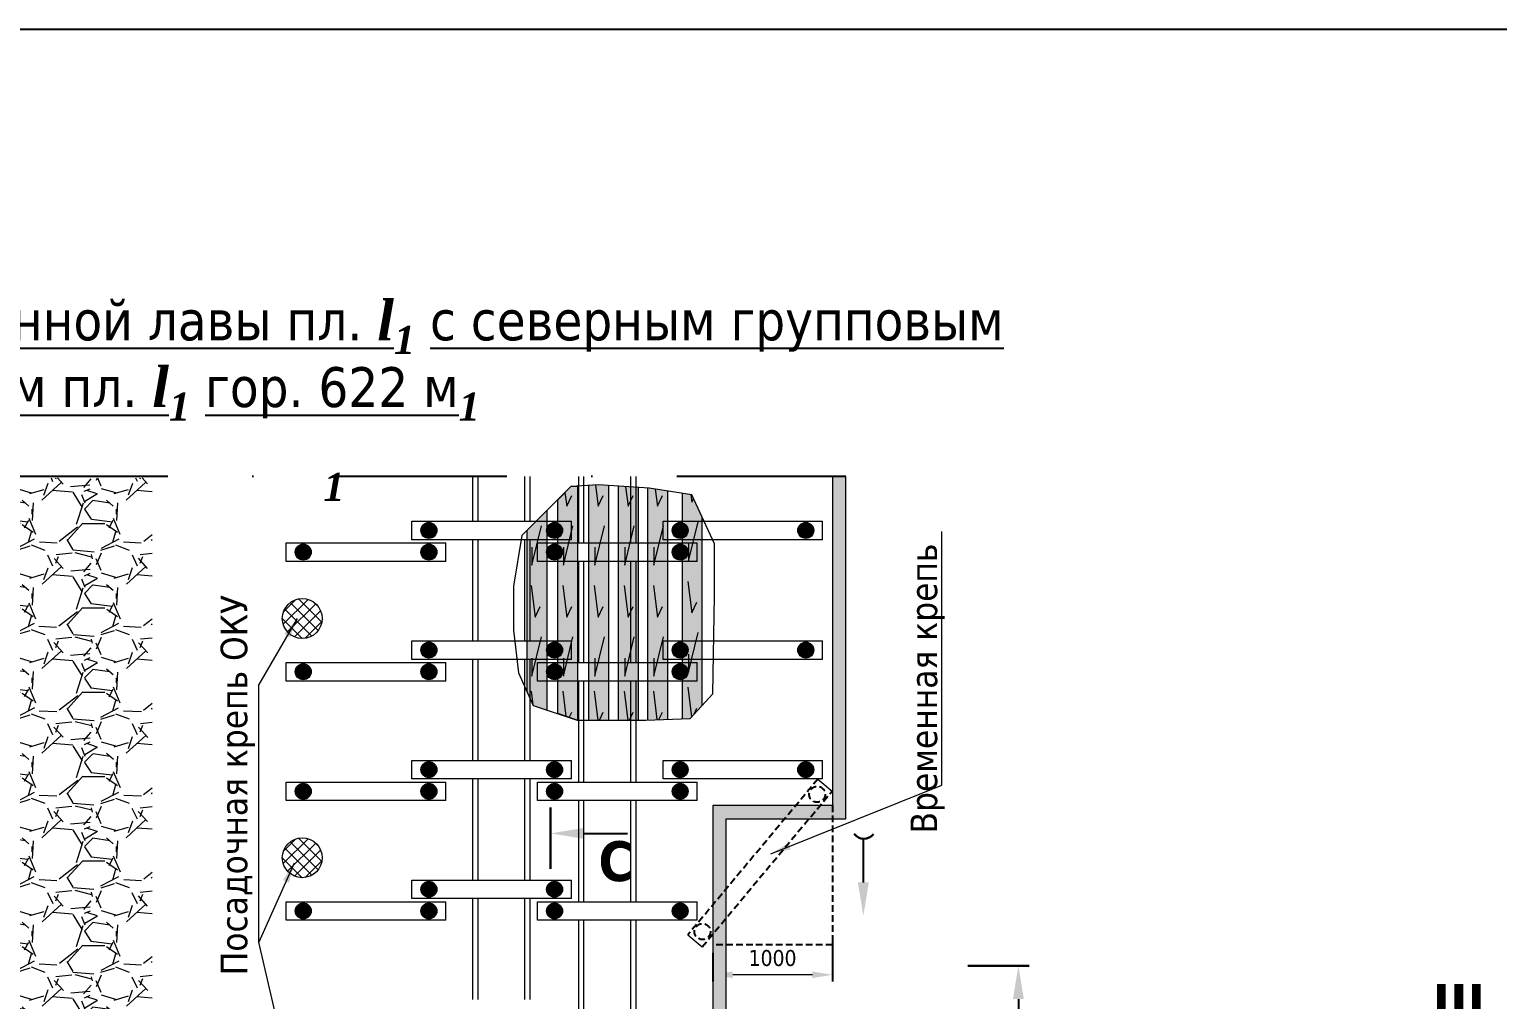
# Model space of a CAD drawing. Header units: millimetres. Extents: x 2161 to 3506, y -1213 to -250.
# Drawn here: x 2546.6 to 2657.1, y -337.8 to -264.8 of the extents above; entities that cross this region are included whole.
import ezdxf
from ezdxf import colors
from ezdxf.entities.mleader import LeaderData, LeaderLine
from ezdxf.math import Vec2, Vec3

# ---------------------------------------------------------------- set-up
doc = ezdxf.new("R2010")
doc.units = ezdxf.units.MM
doc.linetypes.add('DASHDOT', pattern=[25.4, 12.7, -6.35, 0, -6.35])
doc.linetypes.add('DASHED', pattern=[0.75, 0.5, -0.25])
doc.styles.get("Standard").update_dxf_attribs({"font": 'txt.shx'})
doc.styles.add('стиль', font='TAHOMA.TTF')
doc.dimstyles.new('Копия DIN', dxfattribs={"dimtxt": 2, "dimasz": 2.5, "dimexe": 0.5, "dimexo": 0.625, "dimtad": 0, "dimdec": 0, "dimlfac": 100, "dimzin": 4, "dimdsep": 46, "dimtxsty": 'стиль', "dimcen": 2.5, "dimclre": 256, "dimclrt": 256, "dimadec": 0, "dimazin": 2, "dimtfac": 1, "dimtdec": 0, "dimtmove": 0, "dimatfit": 3, "dimfxl": 0, "dimtvp": 1, "dimtolj": 1, "dimtzin": 0, "dimlwd": 0, "dimarcsym": 0})

# ---------------------------------------------------------------- blocks, each defined once
blk = doc.blocks.new('*D516')
at = {"lineweight": -2}
for p, q in [((2607.05, -333.49), (2607.05, -336.46)), ((2598.05, -334.32), (2598.05, -336.46))]:
    blk.add_line(p, q, dxfattribs=at)
at = {"color": 0, "lineweight": 0}
blk.add_line((2605.55, -335.96), (2599.55, -335.96), dxfattribs=at)
at = {"color": 0, "lineweight": -2}
for points in [[(2599.55, -335.71), (2599.55, -336.21), (2598.05, -335.96)], [(2605.55, -335.71), (2605.55, -336.21), (2607.05, -335.96)]]:
    blk.add_solid(points, dxfattribs=at)
at = {"layer": 'Defpoints', "color": 0, "lineweight": -2}
for p in [(2607.05, -332.87), (2598.05, -333.7), (2598.05, -335.96)]:
    blk.add_point(p, dxfattribs=at)
at = {"lineweight": 0, "insert": (2602.55, -334.71), "char_height": 1.2, "attachment_point": 5, "style": 'стиль'}
blk.add_mtext('\\A1;1000', dxfattribs=at)

msp = doc.modelspace()

# ---------------------------------------------------------------- hatches: boundary and pattern name
at = {"lineweight": 0}
h = msp.add_hatch(dxfattribs=at)
h.set_pattern_fill('GRAVEL', scale=0.25, style=0)
h.set_pattern_definition([(228.0128, (5.03444, 6.25096), (-50.800043165, -57.15007022), [0.854302, -84.57625]), (184.9697, (4.46294, 5.61596), (76.200123265, 6.349955188), [1.466012, -145.135]), (132.5104, (3.00244, 5.48896), (63.499953796, -69.85006823), [1.033705, -102.33675]), (267.2737, (0.52594, 3.90146), (6.349972427, 126.999959133), [1.335012, -132.166]), (292.8337, (0.46244, 2.56796), (-31.75009014, 76.200043325), [1.309085, -129.5995]), (357.2737, (0.97044, 1.36146), (-126.999959133, 6.349972427), [1.335012, -132.166]), (37.6942, (2.30394, 1.29796), (-82.550052153, -63.499943392), [1.765485, -174.78275]), (72.2553, (3.70094, 2.37746), (44.450088914, 139.700040515), [1.6668, -165.01325]), (121.4296, (4.20894, 3.96496), (-50.800013088, 82.5499029), [1.339533, -132.61375]), (175.2364, (3.51044, 5.10796), (69.84994513, -6.34994041), [1.529282, -74.93475]), (222.3974, (1.98644, 5.23496), (-76.200002293, -69.849909127), [1.977695, -195.792]), (138.8141, (6.81244, 3.83796), (-44.44997169, 38.09994139), [0.675013, -66.8265]), (171.4692, (6.30444, 4.28246), (82.54987399, -12.700032), [1.284205, -127.1365]), (225, (5.0344, 4.473), (-1e-15, -6.349996), [0.898023, -8.082225]), (203.1986, (4.5899, 5.235), (31.75010706, 12.70005569), [0.483602, -47.8765]), (291.8014, (4.1454, 5.0445), (-6.35000445, 19.05001227), [0.683915, -33.512]), (30.9638, (4.3994, 4.4095), (19.0499799, 12.7000099), [1.1108, -35.91575]), (161.5651, (5.352, 4.981), (12.7000058, -6.3499906), [0.803218, -19.27725]), (16.3895, (0.46244, 5.04446), (63.500035035, 19.049960375), [1.12522, -111.397]), (70.3462, (1.54194, 5.36196), (-25.39992922, -69.84990122), [0.943998, -93.4555]), (293.1986, (5.3519, 6.251), (-12.70005569, 31.75010706), [0.9672, -47.393]), (343.6105, (5.73294, 5.36196), (-63.500035035, 19.049960375), [1.12522, -111.397]), (339.444, (0.46244, 1.10746), (-31.7500394, 12.6999846), [1.085087, -53.16925]), (294.7751, (1.47844, 0.72646), (-31.74992601, 69.849967565), [0.90918, -90.009]), (66.8014, (5.4154, -0.099), (12.70005569, 31.75010706), [0.9672, -47.393]), (17.354, (5.79644, 0.78996), (-82.550004455, -25.39996169), [1.064458, -105.381]), (69.444, (2.30394, -0.09904), (-12.6999846, -31.7500394), [0.542545, -53.712]), (101.3099, (5.0344, -0.099), (-6.34996866, 25.39991865), [0.323788, -32.055]), (165.9638, (4.971, 0.2185), (19.0500134, -6.349989), [1.309085, -24.872625]), (186.009, (3.70094, 0.53596), (63.49990636, 6.34998517), [1.213167, -120.1035]), (303.6901, (4.3994, 3.838), (-6.3500022, 12.6999877), [0.91581, -21.97945]), (353.1572, (4.90744, 3.07596), (107.950044642, -12.70005688), [1.598893, -158.29]), (60.9454, (6.49494, 2.88546), (-25.39994091, -44.44989403), [0.65377, -64.7235]), (90, (6.8124, 3.457), (-6.35, 6.35), [0.381, -5.969]), (120.2564, (3.57394, 0.72646), (25.39994617, -44.44997758), [0.882167, -87.33475]), (48.0128, (3.12944, 1.48846), (50.800043165, 57.15007022), [1.708608, -83.722]), (0, (4.2724, 2.7585), (6.35, 6.35), [1.651, -4.699]), (325.3048, (5.92344, 2.75846), (-63.49988998, 44.450004226), [1.004025, -99.39825]), (254.0546, (6.7489, 2.187), (-6.3500162, -25.4000605), [0.924573, -45.30425]), (207.646, (6.49494, 1.29796), (-120.649957623, -63.500039937), [1.505362, -149.03125]), (175.4261, (5.16144, 0.59946), (-82.550019012, 6.349969278), [1.592572, -157.6645]), (175.4261, (5.16144, 0.59946), (-82.550019012, 6.349969278), [1.592572, -157.6645])])
h.paths.add_polyline_path([(2518.748, -298.583), (2555.894, -298.583), (2555.894, -352.661), (2518.748, -352.661)])
at = {"lineweight": 15}
for color, points in [(7, [(2586.387, -300.22), (2587.374, -299.234), (2587.887, -299.204), (2587.887, -316.798), (2587.865, -316.798), (2586.387, -316.306)]), (7, [(2590.206, -299.16), (2589.463, -299.112), (2588.706, -299.156), (2588.706, -316.798), (2590.206, -316.798)]), (7, [(2592.443, -299.304), (2590.943, -299.207), (2590.943, -316.798), (2592.443, -316.798)]), (8, [(2656.218, -387.852), (2654.851, -387.852), (2654.851, -383.96), (2617.054, -383.96), (2617.054, -363.405), (2599.054, -363.405), (2599.054, -324.233), (2608.054, -324.233), (2608.054, -298.484), (2607.054, -298.484), (2607.054, -323.233), (2598.054, -323.233), (2598.054, -364.405), (2616.054, -364.405), (2616.054, -384.96), (2653.851, -384.96), (2653.851, -388.852), (2656.218, -388.852)]), (7, [(2593.272, -299.357), (2593.145, -299.349), (2593.145, -316.793), (2594.645, -316.738), (2594.645, -299.568)]), (7, [(2595.741, -316.697), (2596.344, -316.675), (2597.241, -315.715), (2597.241, -301.506), (2596.467, -299.849), (2595.741, -299.737)]), (7, [(2585.569, -301.038), (2584.069, -302.537), (2584.069, -314.631), (2584.547, -315.692), (2585.569, -316.033)])]:
    msp.add_hatch(color=color, dxfattribs=at).paths.add_polyline_path(points)
h = msp.add_hatch(color=9, dxfattribs=at)
edge = h.paths.add_edge_path()
edge.add_arc((2576.7, -302.531), 0.6, 0, 360)
h = msp.add_hatch(color=9, dxfattribs=at)
edge = h.paths.add_edge_path()
edge.add_arc((2576.7, -302.531), 0.6, 0, 360)
h = msp.add_hatch(color=9, dxfattribs=at)
edge = h.paths.add_edge_path()
edge.add_arc((2586.15, -302.531), 0.6, 0, 360)
h = msp.add_hatch(color=9, dxfattribs=at)
edge = h.paths.add_edge_path()
edge.add_arc((2595.6, -302.531), 0.6, 0, 360)
h = msp.add_hatch(color=9, dxfattribs=at)
edge = h.paths.add_edge_path()
edge.add_arc((2595.6, -302.531), 0.6, 0, 360)
h = msp.add_hatch(color=9, dxfattribs=at)
edge = h.paths.add_edge_path()
edge.add_arc((2605.05, -302.531), 0.6, 0, 360)
h = msp.add_hatch(color=9, dxfattribs=at)
edge = h.paths.add_edge_path()
edge.add_arc((2567.25, -304.161), 0.6, 0, 360)
h = msp.add_hatch(color=9, dxfattribs=at)
edge = h.paths.add_edge_path()
edge.add_arc((2576.7, -304.161), 0.6, 0, 360)
h = msp.add_hatch(color=9, dxfattribs=at)
edge = h.paths.add_edge_path()
edge.add_arc((2586.15, -304.161), 0.6, 0, 360)
h = msp.add_hatch(color=9, dxfattribs=at)
edge = h.paths.add_edge_path()
edge.add_arc((2595.6, -304.161), 0.6, 0, 360)
at = {"lineweight": 0}
h = msp.add_hatch(dxfattribs=at)
h.set_pattern_fill('NET', scale=0.2, angle=45, style=0)
h.set_pattern_definition([(45, (-912.57875, 602.5331), (-0.44901281, 0.44901281), []), (135, (-912.57875, 602.5331), (-0.44901281, -0.44901281), [])])
edge = h.paths.add_edge_path()
edge.add_arc((2567.176, -309.158), 1.5, 0, 360)
at = {"lineweight": 15}
h = msp.add_hatch(color=9, dxfattribs=at)
edge = h.paths.add_edge_path()
edge.add_arc((2576.7, -311.531), 0.6, 0, 360)
h = msp.add_hatch(color=9, dxfattribs=at)
edge = h.paths.add_edge_path()
edge.add_arc((2576.7, -311.531), 0.6, 0, 360)
h = msp.add_hatch(color=9, dxfattribs=at)
edge = h.paths.add_edge_path()
edge.add_arc((2586.15, -311.531), 0.6, 0, 360)
h = msp.add_hatch(color=9, dxfattribs=at)
edge = h.paths.add_edge_path()
edge.add_arc((2595.6, -311.531), 0.6, 0, 360)
h = msp.add_hatch(color=9, dxfattribs=at)
edge = h.paths.add_edge_path()
edge.add_arc((2595.6, -311.531), 0.6, 0, 360)
h = msp.add_hatch(color=9, dxfattribs=at)
edge = h.paths.add_edge_path()
edge.add_arc((2605.05, -311.531), 0.6, 0, 360)
h = msp.add_hatch(color=9, dxfattribs=at)
edge = h.paths.add_edge_path()
edge.add_arc((2567.25, -313.161), 0.6, 0, 360)
h = msp.add_hatch(color=9, dxfattribs=at)
edge = h.paths.add_edge_path()
edge.add_arc((2576.7, -313.161), 0.6, 0, 360)
h = msp.add_hatch(color=9, dxfattribs=at)
edge = h.paths.add_edge_path()
edge.add_arc((2586.15, -313.161), 0.6, 0, 360)
h = msp.add_hatch(color=9, dxfattribs=at)
edge = h.paths.add_edge_path()
edge.add_arc((2595.6, -313.161), 0.6, 0, 360)
h = msp.add_hatch(color=9, dxfattribs=at)
edge = h.paths.add_edge_path()
edge.add_arc((2576.7, -320.531), 0.6, 0, 360)
h = msp.add_hatch(color=9, dxfattribs=at)
edge = h.paths.add_edge_path()
edge.add_arc((2576.7, -320.531), 0.6, 0, 360)
h = msp.add_hatch(color=9, dxfattribs=at)
edge = h.paths.add_edge_path()
edge.add_arc((2586.15, -320.531), 0.6, 0, 360)
h = msp.add_hatch(color=9, dxfattribs=at)
edge = h.paths.add_edge_path()
edge.add_arc((2595.6, -320.531), 0.6, 0, 360)
h = msp.add_hatch(color=9, dxfattribs=at)
edge = h.paths.add_edge_path()
edge.add_arc((2595.6, -320.531), 0.6, 0, 360)
h = msp.add_hatch(color=9, dxfattribs=at)
edge = h.paths.add_edge_path()
edge.add_arc((2605.05, -320.531), 0.6, 0, 360)
h = msp.add_hatch(color=9, dxfattribs=at)
edge = h.paths.add_edge_path()
edge.add_arc((2567.25, -322.161), 0.6, 0, 360)
h = msp.add_hatch(color=9, dxfattribs=at)
edge = h.paths.add_edge_path()
edge.add_arc((2576.7, -322.161), 0.6, 0, 360)
h = msp.add_hatch(color=9, dxfattribs=at)
edge = h.paths.add_edge_path()
edge.add_arc((2586.15, -322.161), 0.6, 0, 360)
h = msp.add_hatch(color=9, dxfattribs=at)
edge = h.paths.add_edge_path()
edge.add_arc((2595.6, -322.161), 0.6, 0, 360)
at = {"lineweight": 0}
h = msp.add_hatch(dxfattribs=at)
h.set_pattern_fill('NET', scale=0.2, angle=45, style=0)
h.set_pattern_definition([(45, (-912.57875, 584.5331), (-0.44901281, 0.44901281), []), (135, (-912.57875, 584.5331), (-0.44901281, -0.44901281), [])])
edge = h.paths.add_edge_path()
edge.add_arc((2567.176, -327.158), 1.5, 0, 360)
at = {"lineweight": 15}
h = msp.add_hatch(color=9, dxfattribs=at)
edge = h.paths.add_edge_path()
edge.add_arc((2576.7, -329.531), 0.6, 0, 360)
h = msp.add_hatch(color=9, dxfattribs=at)
edge = h.paths.add_edge_path()
edge.add_arc((2576.7, -329.531), 0.6, 0, 360)
h = msp.add_hatch(color=9, dxfattribs=at)
edge = h.paths.add_edge_path()
edge.add_arc((2586.15, -329.531), 0.6, 0, 360)
h = msp.add_hatch(color=9, dxfattribs=at)
edge = h.paths.add_edge_path()
edge.add_arc((2567.25, -331.161), 0.6, 0, 360)
h = msp.add_hatch(color=9, dxfattribs=at)
edge = h.paths.add_edge_path()
edge.add_arc((2576.7, -331.161), 0.6, 0, 360)
h = msp.add_hatch(color=9, dxfattribs=at)
edge = h.paths.add_edge_path()
edge.add_arc((2586.15, -331.161), 0.6, 0, 360)
h = msp.add_hatch(color=9, dxfattribs=at)
edge = h.paths.add_edge_path()
edge.add_arc((2595.6, -331.161), 0.6, 0, 360)

# ---------------------------------------------------------------- linework, layer by layer
at = {"color": 7, "linetype": 'DASHDOT'}
msp.add_line((2608.054, -298.484), (2518.286, -298.484), dxfattribs=at)
at = {"color": 7, "lineweight": 15}
for p, q in [((2580.007, -301.831), (2580.007, -298.484)), ((2580.407, -301.831), (2580.407, -298.484)), ((2583.927, -301.831), (2583.927, -298.484)), ((2584.327, -301.831), (2584.327, -298.484)), ((2587.967, -303.461), (2587.967, -298.484)), ((2588.367, -303.461), (2588.367, -298.484)), ((2588.706, -299.156), (2588.706, -316.798)), ((2590.206, -299.16), (2590.206, -316.798)), ((2590.943, -299.207), (2590.943, -316.798)), ((2591.887, -303.461), (2591.887, -298.484)), ((2592.287, -303.461), (2592.287, -298.484)), ((2592.443, -299.304), (2592.443, -316.798)), ((2593.145, -299.349), (2593.145, -316.793)), ((2594.645, -299.568), (2594.645, -316.738)), ((2595.741, -299.737), (2595.741, -316.697)), ((2585.569, -301.038), (2585.569, -316.033)), ((2575.418, -301.831), (2587.418, -301.831)), ((2575.418, -303.231), (2575.418, -301.831)), ((2584.069, -302.537), (2584.069, -314.631)), ((2587.418, -303.231), (2587.418, -301.831)), ((2594.318, -301.831), (2606.318, -301.831)), ((2594.318, -303.231), (2594.318, -301.831)), ((2597.241, -301.506), (2597.241, -315.715)), ((2606.318, -303.231), (2606.318, -301.831)), ((2565.968, -303.461), (2577.968, -303.461)), ((2565.968, -304.861), (2565.968, -303.461)), ((2587.418, -303.231), (2575.418, -303.231)), ((2577.968, -304.861), (2577.968, -303.461)), ((2580.007, -310.831), (2580.007, -303.231)), ((2580.407, -310.831), (2580.407, -303.231)), ((2583.927, -310.831), (2583.927, -303.231)), ((2584.327, -310.831), (2584.327, -303.231)), ((2584.868, -303.461), (2596.868, -303.461)), ((2584.868, -304.861), (2584.868, -303.461)), ((2606.318, -303.231), (2594.318, -303.231)), ((2596.868, -304.861), (2596.868, -303.461)), ((2577.968, -304.861), (2565.968, -304.861)), ((2596.868, -304.861), (2584.868, -304.861)), ((2587.967, -312.461), (2587.967, -304.861)), ((2588.367, -312.461), (2588.367, -304.861)), ((2591.887, -312.461), (2591.887, -304.861)), ((2592.287, -312.461), (2592.287, -304.861)), ((2575.418, -310.831), (2587.418, -310.831)), ((2575.418, -312.231), (2575.418, -310.831)), ((2587.418, -312.231), (2587.418, -310.831)), ((2594.318, -310.831), (2606.318, -310.831)), ((2594.318, -312.231), (2594.318, -310.831)), ((2606.318, -312.231), (2606.318, -310.831)), ((2565.968, -312.461), (2577.968, -312.461)), ((2565.968, -313.861), (2565.968, -312.461)), ((2587.418, -312.231), (2575.418, -312.231)), ((2577.968, -313.861), (2577.968, -312.461)), ((2580.007, -319.831), (2580.007, -312.231)), ((2580.407, -319.831), (2580.407, -312.231)), ((2583.927, -319.831), (2583.927, -312.231)), ((2584.327, -319.831), (2584.327, -312.231)), ((2584.868, -312.461), (2596.868, -312.461)), ((2584.868, -313.861), (2584.868, -312.461)), ((2606.318, -312.231), (2594.318, -312.231)), ((2596.868, -313.861), (2596.868, -312.461)), ((2577.968, -313.861), (2565.968, -313.861)), ((2596.868, -313.861), (2584.868, -313.861)), ((2587.967, -321.461), (2587.967, -313.861)), ((2588.367, -321.461), (2588.367, -313.861)), ((2591.887, -321.461), (2591.887, -313.861)), ((2592.287, -321.461), (2592.287, -313.861)), ((2575.418, -319.831), (2587.418, -319.831)), ((2575.418, -321.231), (2575.418, -319.831)), ((2587.418, -321.231), (2587.418, -319.831)), ((2594.318, -319.831), (2606.318, -319.831)), ((2594.318, -321.231), (2594.318, -319.831)), ((2606.318, -321.231), (2606.318, -319.831)), ((2587.418, -321.231), (2575.418, -321.231)), ((2580.007, -328.831), (2580.007, -321.231)), ((2580.407, -328.831), (2580.407, -321.231)), ((2583.927, -328.831), (2583.927, -321.231)), ((2584.327, -328.831), (2584.327, -321.231)), ((2606.318, -321.231), (2594.318, -321.231)), ((2605.957, -321.24), (2607.032, -322.137)), ((2565.968, -321.461), (2577.968, -321.461)), ((2565.968, -322.861), (2565.968, -321.461)), ((2577.968, -322.861), (2577.968, -321.461)), ((2584.868, -321.461), (2596.868, -321.461)), ((2584.868, -322.861), (2584.868, -321.461)), ((2596.868, -322.861), (2596.868, -321.461)), ((2577.968, -322.861), (2565.968, -322.861)), ((2596.868, -322.861), (2584.868, -322.861)), ((2587.967, -330.461), (2587.967, -322.861)), ((2588.367, -330.461), (2588.367, -322.861)), ((2591.887, -330.461), (2591.887, -322.861)), ((2592.287, -330.461), (2592.287, -322.861)), ((2575.418, -328.831), (2587.418, -328.831)), ((2575.418, -330.231), (2575.418, -328.831)), ((2587.418, -330.231), (2587.418, -328.831)), ((2565.968, -330.461), (2577.968, -330.461)), ((2565.968, -331.861), (2565.968, -330.461)), ((2587.418, -330.231), (2575.418, -330.231)), ((2577.968, -331.861), (2577.968, -330.461)), ((2580.007, -337.831), (2580.007, -330.231)), ((2580.407, -337.831), (2580.407, -330.231)), ((2583.927, -337.831), (2583.927, -330.231)), ((2584.327, -337.831), (2584.327, -330.231)), ((2584.868, -330.461), (2596.868, -330.461)), ((2584.868, -331.861), (2584.868, -330.461)), ((2596.868, -331.861), (2596.868, -330.461)), ((2577.968, -331.861), (2565.968, -331.861)), ((2596.868, -331.861), (2584.868, -331.861)), ((2587.967, -339.461), (2587.967, -331.861)), ((2588.367, -339.461), (2588.367, -331.861)), ((2591.887, -339.461), (2591.887, -331.861)), ((2592.287, -339.461), (2592.287, -331.861)), ((2596.181, -332.96), (2597.256, -333.857))]:
    msp.add_line(p, q, dxfattribs=at)
at = {"linetype": 'DASHED', "lineweight": -2}
for p, q in [((2605.957, -321.24), (2596.181, -332.96)), ((2597.256, -333.857), (2607.032, -322.137))]:
    msp.add_line(p, q, dxfattribs=at)
at = {"color": 0, "linetype": 'Continuous', "lineweight": 30}
for p, q in [((2585.858, -323.374), (2585.858, -327.986)), ((2617.245, -335.289), (2621.857, -335.289))]:
    msp.add_line(p, q, dxfattribs=at)
at = {"linetype": 'ByBlock', "lineweight": -2}
msp.add_lwpolyline([(2175.102, -684.836), (2769.102, -684.836), (2769.102, -264.836), (2175.102, -264.836)], close=True, dxfattribs=at)
at = {"color": 7, "lineweight": 0}
for points in [[(2587.374, -299.234), (2583.687, -302.919), (2583.073, -306.727), (2583.073, -310.043), (2583.441, -313.236), (2584.547, -315.692), (2587.865, -316.798), (2593.026, -316.798), (2596.344, -316.675), (2598.065, -314.833), (2598.188, -307.463), (2598.188, -303.533), (2596.467, -299.849), (2593.272, -299.357), (2589.463, -299.112), (2587.374, -299.234)], [(2566.027, -342.594), (2563.911, -333.497), (2563.911, -314.12), (2563.911, -314.12)]]:
    msp.add_lwpolyline(points, dxfattribs=at)
at = {"color": 7, "lineweight": 15}
for points in [[(2586.387, -300.22), (2587.374, -299.234), (2587.887, -299.204), (2587.887, -316.798), (2587.865, -316.798), (2586.387, -316.306), (2586.387, -300.22)], [(2589.242, -299.125), (2589.44, -300.71), (2589.821, -299.906)], [(2591.501, -299.243), (2591.684, -300.71), (2592.065, -299.906)], [(2656.218, -387.852), (2654.851, -387.852), (2654.851, -383.96), (2617.054, -383.96), (2617.054, -363.405), (2599.054, -363.405), (2599.054, -324.233), (2608.054, -324.233), (2608.054, -298.484), (2607.054, -298.484), (2607.054, -323.233), (2598.054, -323.233), (2598.054, -364.405), (2616.054, -364.405), (2616.054, -384.96), (2653.851, -384.96), (2653.851, -388.852), (2656.218, -388.852), (2656.218, -387.852)], [(2586.938, -299.67), (2587.069, -300.71), (2587.45, -299.906)], [(2593.725, -299.427), (2593.886, -300.71), (2594.267, -299.906)], [(2596.412, -299.84), (2596.482, -300.401), (2596.605, -300.143)], [(2584.443, -303.8), (2584.443, -305.154), (2585.163, -302.192)], [(2586.814, -303.8), (2586.814, -305.154), (2587.534, -302.192)], [(2589.186, -303.8), (2589.186, -305.154), (2589.906, -302.192)], [(2591.43, -303.8), (2591.43, -305.154), (2592.15, -302.192)], [(2593.632, -303.8), (2593.632, -305.154), (2594.352, -302.192)], [(2596.228, -303.491), (2596.228, -304.846), (2596.948, -301.883)], [(2584.401, -306.678), (2584.697, -309.048), (2585.078, -308.244)], [(2586.772, -306.678), (2587.069, -309.048), (2587.45, -308.244)], [(2589.144, -306.678), (2589.44, -309.048), (2589.821, -308.244)], [(2591.388, -306.678), (2591.684, -309.048), (2592.065, -308.244)], [(2593.589, -306.678), (2593.886, -309.048), (2594.267, -308.244)], [(2596.186, -306.369), (2596.482, -308.739), (2596.863, -307.935)], [(2596.228, -311.829), (2596.228, -313.183), (2596.948, -310.221)], [(2584.443, -312.138), (2584.443, -313.492), (2585.163, -310.53)], [(2586.814, -312.138), (2586.814, -313.492), (2587.534, -310.53)], [(2589.186, -312.138), (2589.186, -313.492), (2589.906, -310.53)], [(2591.43, -312.138), (2591.43, -313.492), (2592.15, -310.53)], [(2593.632, -312.138), (2593.632, -313.492), (2594.352, -310.53)], [(2584.401, -314.635), (2584.527, -315.648)], [(2586.772, -314.635), (2587.007, -316.512)], [(2589.144, -314.635), (2589.414, -316.798)], [(2591.388, -314.635), (2591.658, -316.798)], [(2593.589, -314.635), (2593.856, -316.767)], [(2596.186, -314.326), (2596.464, -316.547)], [(2587.262, -316.597), (2587.45, -316.201)], [(2589.538, -316.798), (2589.821, -316.201)], [(2591.783, -316.798), (2592.065, -316.201)], [(2594.001, -316.762), (2594.267, -316.201)], [(2596.645, -316.353), (2596.863, -315.892)]]:
    msp.add_lwpolyline(points, dxfattribs=at)
at = {"linetype": 'DASHED', "lineweight": -2}
msp.add_lwpolyline([(2607.054, -323.233), (2607.054, -333.697), (2598.054, -333.697)], dxfattribs=at)
at = {"color": 7, "lineweight": 15}
for centre, radius in [((2576.7, -302.531), 0.6), ((2576.7, -302.531), 0.6), ((2586.15, -302.531), 0.6), ((2595.6, -302.531), 0.6), ((2595.6, -302.531), 0.6), ((2605.05, -302.531), 0.6), ((2567.25, -304.161), 0.6), ((2576.7, -304.161), 0.6), ((2586.15, -304.161), 0.6), ((2595.6, -304.161), 0.6), ((2567.176, -309.158), 1.5), ((2576.7, -311.531), 0.6), ((2576.7, -311.531), 0.6), ((2586.15, -311.531), 0.6), ((2595.6, -311.531), 0.6), ((2595.6, -311.531), 0.6), ((2605.05, -311.531), 0.6), ((2567.25, -313.161), 0.6), ((2576.7, -313.161), 0.6), ((2586.15, -313.161), 0.6), ((2595.6, -313.161), 0.6), ((2576.7, -320.531), 0.6), ((2576.7, -320.531), 0.6), ((2586.15, -320.531), 0.6), ((2595.6, -320.531), 0.6), ((2595.6, -320.531), 0.6), ((2605.05, -320.531), 0.6), ((2567.25, -322.161), 0.6), ((2576.7, -322.161), 0.6), ((2586.15, -322.161), 0.6), ((2595.6, -322.161), 0.6), ((2567.176, -327.158), 1.5), ((2576.7, -329.531), 0.6), ((2576.7, -329.531), 0.6), ((2586.15, -329.531), 0.6), ((2567.25, -331.161), 0.6), ((2576.7, -331.161), 0.6), ((2586.15, -331.161), 0.6), ((2595.6, -331.161), 0.6)]:
    msp.add_circle(centre, radius, dxfattribs=at)
at = {"linetype": 'DASHED', "lineweight": -2}
for centre in [(2605.912, -322.385), (2597.278, -332.711)]:
    msp.add_circle(centre, 0.6, dxfattribs=at)
at = {"color": 7, "lineweight": 30}
msp.add_arc((2609.422, -324.837), 0.892, 215.55885, 322.97361, dxfattribs=at)

# ---------------------------------------------------------------- texts
at = {"color": 7, "char_height": 3, "style": 'стиль'}
for s, insert, width, attachment_point in [('\\A1;{\\W6.4568;\\L \\W1;Сопряжение коренной лавы пл. \\fTimes New Roman|b1|i1|c0|p18;l\\H0.7x;\\S^ 1;\\fTahoma|b0|i0|c204|p34;\\H1.4286x; с северным групповым конвейерным штреком пл. \\fTimes New Roman|b1|i1|c0|p18;l\\H0.7x;\\S^ 1;\\H1.4286x; \\fTahoma|b0|i0|c204|p34;\\H0.99998x;гор. 622 м\\fTimes New Roman|b1|i1|c0|p18;\\H0.69999x;\\S^ 1;\\fTahoma|b0|i0|c204|p34;\\H1.4286x;\\P\\fTimes New Roman|b1|i1|c0|p18;\\H1x;\\W9.4208;      \\H0.7x;\\W1;\\S^ 1;}', (2504.738, -285.228), 125.89643, 1), ('{\\fTahoma|b1|i0|c204|p34;\\W7.9319;    \\W1;С}', (2550.367, -325.912), 79.3281, 1), ('{\\fTahoma|b1|i0|c204|p34;III}', (2656.143, -336.666), 79.3281, 3)]:
    msp.add_mtext(s, dxfattribs=dict(at, insert=insert, width=width, attachment_point=attachment_point))
at = {"color": 7, "char_height": 2, "width": 79.3281, "attachment_point": 1, "rotation": 90, "style": 'стиль'}
for s, insert in [('{\\W8.3867;    }Временная крепь', (2612.929, -350.488)), ('{\\W9.7544;   }Посадочная крепь ОКУ', (2561.038, -357.944))]:
    msp.add_mtext(s, dxfattribs=dict(at, insert=insert))

# ---------------------------------------------------------------- dimensions: what is measured, and where the dimension line sits
at = {"color": 7, "lineweight": 0}
dim = msp.add_linear_dim(base=(2598.054, -335.96), p1=(2607.054, -332.867), p2=(2598.054, -333.697), text='1000', dimstyle='Копия DIN', override={"dimtxt": 1.2, "dimasz": 1.5}, dxfattribs=at)
dim.commit()
dim.dimension.update_dxf_attribs({"geometry": '*D516', "text_midpoint": (2602.554, -335.96), "dimtype": 160})

# ---------------------------------------------------------------- leaders
for points in [[(2602.428, -326.86), (2615.284, -321.691), (2615.284, -302.614)], [(2566.802, -309.157), (2563.911, -314.12)], [(2566.569, -327.566), (2563.911, -333.497)]]:
    msp.add_leader(points, dimstyle='Копия DIN', override={"dimtxt": 1.2, "dimasz": 1.5, "dimgap": 0.625, "dimtad": 0}, dxfattribs=at)
at = {"color": 7, "lineweight": 30}
ml = msp.add_multileader_mtext('Standard', dxfattribs=at)
ml.set_content('', color=7)
ml.set_leader_properties()
ml.build(insert=Vec2(0, 0))
ml.multileader.update_dxf_attribs({"dogleg_length": 0, "arrow_head_size": 2.5})
ctx = ml.context
ctx.base_point, ctx.arrow_head_size, ctx.landing_gap_size, ctx.plane_origin, ctx.plane_x_axis, ctx.plane_y_axis = Vec3(2591.647, -325.323), 2.5, 0, Vec3(2585.858, -325.323), Vec3(0, 1), Vec3(-1, 0)
notes = []
notes.append((ctx, [(1, (1, 1, 0), (2591.647, -325.323), (1, 0), 0, [(0, [(2585.858, -325.323)], 0, [])])]))
ctx.mtext.insert, ctx.mtext.text_direction, ctx.mtext.rotation, ctx.mtext.flow_direction = Vec3(2589.647, -325.323), Vec3(0, 1), 1.5707963, 5
ml = msp.add_multileader_mtext('Standard', dxfattribs=at)
ml.set_content('', color=7)
ml.set_leader_properties()
ml.build(insert=Vec2(0, 0))
ml.multileader.update_dxf_attribs({"dogleg_length": 0, "arrow_head_size": 2.5})
ctx = ml.context
ctx.base_point, ctx.arrow_head_size, ctx.landing_gap_size, ctx.plane_origin, ctx.plane_x_axis, ctx.plane_y_axis = Vec3(2609.38, -325.728), 2.5, 0, Vec3(2609.379, -331.517), Vec3(-1, 0), Vec3(0, -1)
notes.append((ctx, [(1, (1, 1, 0), (2609.38, -325.728), (1, 0), 0, [(0, [(2609.379, -331.517)], 0, [])])]))
ctx.mtext.insert, ctx.mtext.text_direction, ctx.mtext.rotation, ctx.mtext.flow_direction = Vec3(2609.38, -327.728), Vec3(-1, 0), 3.1415927, 5
ml = msp.add_multileader_mtext('Standard', dxfattribs=at)
ml.set_content('', color=7)
ml.set_leader_properties()
ml.build(insert=Vec2(0, 0))
ml.multileader.update_dxf_attribs({"dogleg_length": 0, "arrow_head_size": 2.5})
ctx = ml.context
ctx.base_point, ctx.arrow_head_size, ctx.landing_gap_size, ctx.plane_origin = Vec3(2621.04, -341.078), 2.5, 0, Vec3(2621.041, -335.289)
notes.append((ctx, [(1, (1, 1, 0), (2621.04, -341.078), (1, 0), 0, [(0, [(2621.041, -335.289)], 0, [])])]))
ctx.mtext.insert, ctx.mtext.flow_direction = Vec3(2621.04, -339.078), 5
for ctx, leaders in notes:
    for number, flags, end, landing, length, lines in leaders:
        leader = LeaderData()
        leader.index, (leader.has_last_leader_line, leader.has_dogleg_vector, leader.attachment_direction) = number, flags
        leader.last_leader_point, leader.dogleg_vector, leader.dogleg_length = Vec3(end), Vec3(landing), length
        for number, points, colour, breaks in lines:
            line = LeaderLine()
            line.index, line.vertices, line.color, line.breaks = number, Vec3.list(points), colors.encode_raw_color(colour), breaks
            leader.lines.append(line)
        ctx.leaders.append(leader)

doc.saveas('drawing.dxf')
